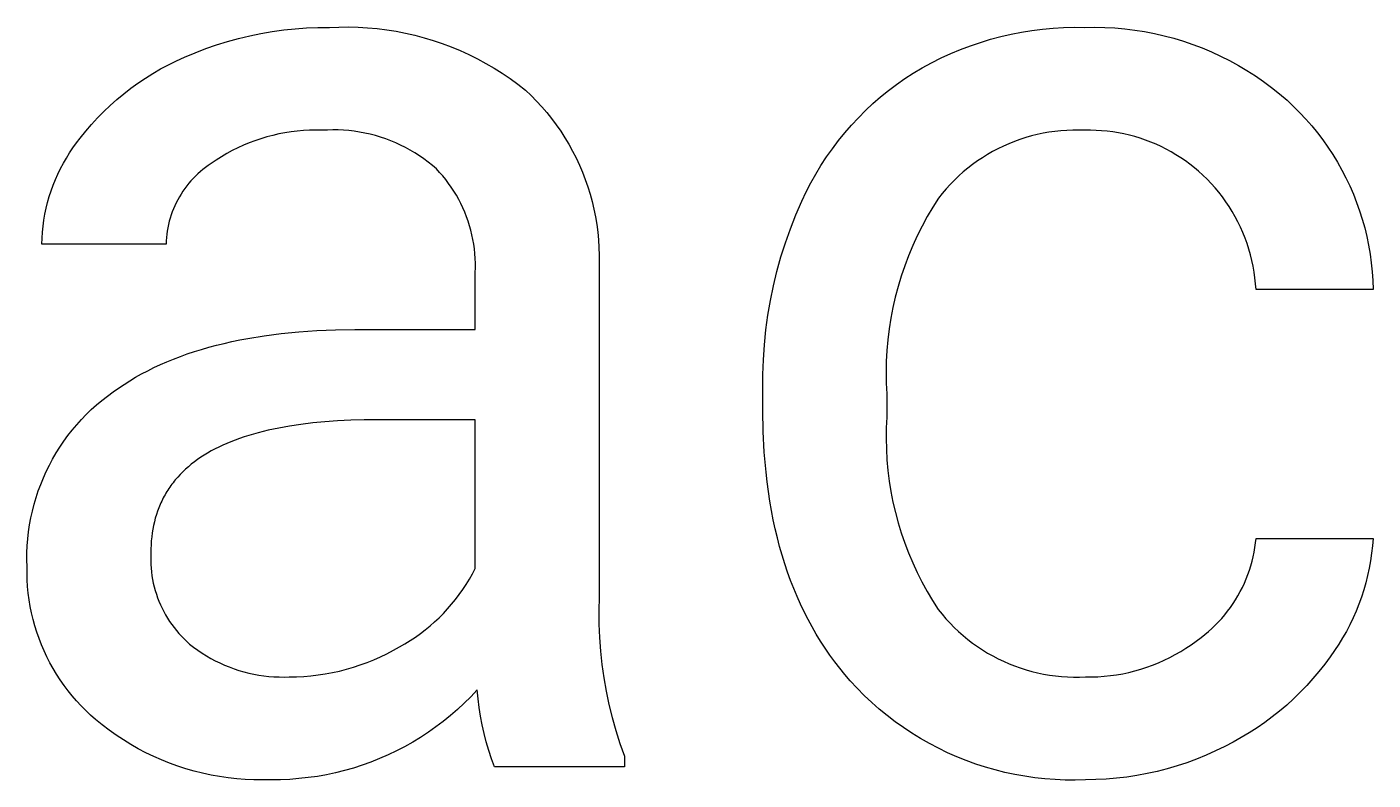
# Model space of a CAD drawing. Header units: millimetres. Extents: x 578 to 4608, y -138 to 2677.
# Drawn here: x 4482.51 to 4522.29, y 218.1 to 240.36 of the extents above; entities that cross this region are included whole.
import ezdxf

# ---------------------------------------------------------------- set-up
doc = ezdxf.new("R2010")
doc.units = ezdxf.units.MM
doc.header["$MEASUREMENT"] = 0
doc.layers.add('Domyślny', color=7, linetype='Continuous', true_color=0x000000)

msp = doc.modelspace()

# ---------------------------------------------------------------- linework, layer by layer
at = {"layer": 'Domyślny'}
for p, q in [((4489.759, 240.229), (4490.095, 240.276)), ((4490.095, 240.276), (4490.431, 240.311)), ((4490.431, 240.311), (4490.769, 240.335)), ((4490.769, 240.335), (4491.108, 240.348)), ((4491.108, 240.348), (4491.446, 240.349)), ((4491.446, 240.349), (4491.729, 240.361)), ((4491.729, 240.361), (4492.012, 240.364)), ((4492.012, 240.364), (4492.294, 240.357)), ((4492.294, 240.357), (4492.577, 240.34)), ((4492.577, 240.34), (4492.858, 240.314)), ((4492.858, 240.314), (4493.139, 240.279)), ((4493.139, 240.279), (4493.418, 240.234)), ((4512.207, 240.258), (4512.517, 240.297)), ((4512.517, 240.297), (4512.829, 240.326)), ((4512.829, 240.326), (4513.141, 240.344)), ((4513.141, 240.344), (4513.453, 240.352)), ((4513.453, 240.352), (4513.766, 240.349)), ((4513.766, 240.349), (4514.062, 240.354)), ((4514.062, 240.354), (4514.358, 240.349)), ((4514.358, 240.349), (4514.654, 240.333)), ((4514.654, 240.333), (4514.948, 240.307)), ((4514.948, 240.307), (4515.242, 240.271)), ((4515.242, 240.271), (4515.534, 240.225)), ((4488.115, 239.834), (4488.438, 239.935)), ((4488.438, 239.935), (4488.764, 240.025)), ((4488.764, 240.025), (4489.094, 240.104)), ((4489.094, 240.104), (4489.425, 240.172)), ((4489.425, 240.172), (4489.759, 240.229)), ((4493.418, 240.234), (4493.696, 240.18)), ((4493.696, 240.18), (4493.971, 240.116)), ((4493.971, 240.116), (4494.245, 240.044)), ((4494.245, 240.044), (4494.515, 239.962)), ((4494.515, 239.962), (4494.783, 239.871)), ((4494.783, 239.871), (4495.048, 239.772)), ((4510.388, 239.807), (4510.685, 239.907)), ((4510.685, 239.907), (4510.984, 239.998)), ((4510.984, 239.998), (4511.286, 240.078)), ((4511.286, 240.078), (4511.591, 240.148)), ((4511.591, 240.148), (4511.898, 240.208)), ((4511.898, 240.208), (4512.207, 240.258)), ((4515.534, 240.225), (4515.825, 240.169)), ((4515.825, 240.169), (4516.113, 240.103)), ((4516.113, 240.103), (4516.399, 240.027)), ((4516.399, 240.027), (4516.683, 239.942)), ((4516.683, 239.942), (4516.963, 239.846)), ((4486.927, 239.361), (4487.167, 239.469)), ((4487.167, 239.469), (4487.479, 239.601)), ((4487.479, 239.601), (4487.795, 239.723)), ((4487.795, 239.723), (4488.115, 239.834)), ((4495.048, 239.772), (4495.309, 239.663)), ((4495.309, 239.663), (4495.566, 239.546)), ((4495.566, 239.546), (4495.82, 239.42)), ((4509.522, 239.446), (4509.807, 239.576)), ((4509.807, 239.576), (4510.096, 239.696)), ((4510.096, 239.696), (4510.388, 239.807)), ((4516.963, 239.846), (4517.239, 239.741)), ((4517.239, 239.741), (4517.512, 239.626)), ((4517.512, 239.626), (4517.781, 239.502)), ((4517.781, 239.502), (4518.045, 239.369)), ((4486.231, 238.989), (4486.459, 239.121)), ((4486.459, 239.121), (4486.691, 239.245)), ((4486.691, 239.245), (4486.927, 239.361)), ((4495.82, 239.42), (4496.069, 239.286)), ((4496.069, 239.286), (4496.313, 239.144)), ((4496.313, 239.144), (4496.552, 238.993)), ((4508.697, 239.001), (4508.967, 239.159)), ((4508.967, 239.159), (4509.242, 239.307)), ((4509.242, 239.307), (4509.522, 239.446)), ((4518.045, 239.369), (4518.305, 239.227)), ((4518.305, 239.227), (4518.559, 239.076)), ((4518.559, 239.076), (4518.808, 238.917)), ((4485.577, 238.549), (4485.79, 238.703)), ((4485.79, 238.703), (4486.008, 238.85)), ((4486.008, 238.85), (4486.231, 238.989)), ((4496.552, 238.993), (4496.787, 238.835)), ((4496.787, 238.835), (4497.016, 238.669)), ((4497.016, 238.669), (4497.239, 238.495)), ((4508.203, 238.664), (4508.447, 238.837)), ((4508.447, 238.837), (4508.697, 239.001)), ((4518.808, 238.917), (4519.052, 238.748)), ((4519.052, 238.748), (4519.289, 238.572)), ((4485.166, 238.219), (4485.369, 238.388)), ((4485.369, 238.388), (4485.577, 238.549)), ((4497.239, 238.495), (4497.405, 238.337)), ((4497.405, 238.337), (4497.565, 238.174)), ((4507.507, 238.097), (4507.733, 238.294)), ((4507.733, 238.294), (4507.965, 238.483)), ((4507.965, 238.483), (4508.203, 238.664)), ((4519.289, 238.572), (4519.521, 238.387)), ((4519.521, 238.387), (4519.746, 238.195)), ((4484.78, 237.863), (4484.97, 238.044)), ((4484.97, 238.044), (4485.166, 238.219)), ((4497.565, 238.174), (4497.721, 238.006)), ((4497.721, 238.006), (4497.87, 237.832)), ((4507.078, 237.68), (4507.289, 237.892)), ((4507.289, 237.892), (4507.507, 238.097)), ((4519.746, 238.195), (4519.938, 238.015)), ((4519.938, 238.015), (4520.124, 237.829)), ((4484.247, 237.281), (4484.418, 237.481)), ((4484.418, 237.481), (4484.596, 237.675)), ((4484.596, 237.675), (4484.78, 237.863)), ((4497.87, 237.832), (4498.013, 237.654)), ((4498.013, 237.654), (4498.15, 237.47)), ((4506.874, 237.461), (4507.078, 237.68)), ((4520.124, 237.829), (4520.304, 237.637)), ((4520.304, 237.637), (4520.477, 237.438)), ((4484.083, 237.075), (4484.247, 237.281)), ((4489.596, 237.112), (4489.42, 237.059)), ((4489.773, 237.158), (4489.596, 237.112)), ((4489.952, 237.199), (4489.773, 237.158)), ((4490.133, 237.233), (4489.952, 237.199)), ((4490.314, 237.261), (4490.133, 237.233)), ((4490.496, 237.283), (4490.314, 237.261)), ((4490.679, 237.299), (4490.496, 237.283)), ((4490.862, 237.308), (4490.679, 237.299)), ((4491.046, 237.312), (4490.862, 237.308)), ((4491.23, 237.308), (4491.046, 237.312)), ((4491.389, 237.317), (4491.23, 237.308)), ((4491.548, 237.321), (4491.389, 237.317)), ((4491.707, 237.318), (4491.548, 237.321)), ((4491.866, 237.311), (4491.707, 237.318)), ((4492.025, 237.298), (4491.866, 237.311)), ((4492.183, 237.279), (4492.025, 237.298)), ((4492.34, 237.255), (4492.183, 237.279)), ((4492.497, 237.225), (4492.34, 237.255)), ((4492.652, 237.19), (4492.497, 237.225)), ((4492.806, 237.15), (4492.652, 237.19)), ((4492.959, 237.104), (4492.806, 237.15)), ((4493.11, 237.053), (4492.959, 237.104)), ((4498.15, 237.47), (4498.281, 237.283)), ((4498.281, 237.283), (4498.405, 237.09)), ((4498.405, 237.09), (4498.522, 236.894)), ((4506.489, 237.003), (4506.677, 237.236)), ((4506.677, 237.236), (4506.874, 237.461)), ((4512.021, 237.092), (4511.853, 237.037)), ((4512.191, 237.14), (4512.021, 237.092)), ((4512.362, 237.183), (4512.191, 237.14)), ((4512.535, 237.22), (4512.362, 237.183)), ((4512.709, 237.251), (4512.535, 237.22)), ((4512.884, 237.276), (4512.709, 237.251)), ((4513.06, 237.294), (4512.884, 237.276)), ((4513.236, 237.307), (4513.06, 237.294)), ((4513.413, 237.314), (4513.236, 237.307)), ((4513.59, 237.314), (4513.413, 237.314)), ((4513.766, 237.308), (4513.59, 237.314)), ((4513.933, 237.31), (4513.766, 237.308)), ((4514.099, 237.306), (4513.933, 237.31)), ((4514.265, 237.297), (4514.099, 237.306)), ((4514.431, 237.281), (4514.265, 237.297)), ((4514.596, 237.26), (4514.431, 237.281)), ((4514.76, 237.234), (4514.596, 237.26)), ((4514.924, 237.202), (4514.76, 237.234)), ((4515.086, 237.165), (4514.924, 237.202)), ((4515.247, 237.122), (4515.086, 237.165)), ((4515.406, 237.073), (4515.247, 237.122)), ((4520.477, 237.438), (4520.643, 237.234)), ((4520.643, 237.234), (4520.802, 237.024)), ((4483.77, 236.641), (4483.869, 236.789)), ((4483.869, 236.789), (4483.974, 236.934)), ((4483.974, 236.934), (4484.083, 237.075)), ((4488.574, 236.707), (4488.413, 236.619)), ((4488.738, 236.789), (4488.574, 236.707)), ((4488.905, 236.865), (4488.738, 236.789)), ((4489.074, 236.936), (4488.905, 236.865)), ((4489.246, 237), (4489.074, 236.936)), ((4489.42, 237.059), (4489.246, 237)), ((4493.259, 236.997), (4493.11, 237.053)), ((4493.406, 236.936), (4493.259, 236.997)), ((4493.55, 236.87), (4493.406, 236.936)), ((4493.693, 236.798), (4493.55, 236.87)), ((4493.833, 236.722), (4493.693, 236.798)), ((4493.97, 236.641), (4493.833, 236.722)), ((4498.522, 236.894), (4498.633, 236.694)), ((4498.633, 236.694), (4498.737, 236.49)), ((4506.136, 236.52), (4506.308, 236.765)), ((4506.308, 236.765), (4506.489, 237.003)), ((4511.045, 236.68), (4510.892, 236.592)), ((4511.202, 236.762), (4511.045, 236.68)), ((4511.361, 236.84), (4511.202, 236.762)), ((4511.522, 236.911), (4511.361, 236.84)), ((4511.686, 236.977), (4511.522, 236.911)), ((4511.853, 237.037), (4511.686, 236.977)), ((4515.564, 237.019), (4515.406, 237.073)), ((4515.719, 236.96), (4515.564, 237.019)), ((4515.873, 236.896), (4515.719, 236.96)), ((4516.024, 236.827), (4515.873, 236.896)), ((4516.173, 236.752), (4516.024, 236.827)), ((4516.319, 236.673), (4516.173, 236.752)), ((4520.802, 237.024), (4520.954, 236.809)), ((4520.954, 236.809), (4521.099, 236.589)), ((4483.503, 236.176), (4483.587, 236.334)), ((4483.587, 236.334), (4483.675, 236.489)), ((4483.675, 236.489), (4483.77, 236.641)), ((4487.948, 236.324), (4487.867, 236.269)), ((4488.099, 236.428), (4487.948, 236.324)), ((4488.254, 236.526), (4488.099, 236.428)), ((4488.413, 236.619), (4488.254, 236.526)), ((4494.104, 236.556), (4493.97, 236.641)), ((4494.235, 236.465), (4494.104, 236.556)), ((4494.363, 236.371), (4494.235, 236.465)), ((4494.488, 236.271), (4494.363, 236.371)), ((4498.737, 236.49), (4498.834, 236.282)), ((4498.834, 236.282), (4498.924, 236.072)), ((4505.972, 236.269), (4506.136, 236.52)), ((4510.451, 236.297), (4510.312, 236.189)), ((4510.595, 236.401), (4510.451, 236.297)), ((4510.742, 236.499), (4510.595, 236.401)), ((4510.892, 236.592), (4510.742, 236.499)), ((4516.462, 236.588), (4516.319, 236.673)), ((4516.603, 236.499), (4516.462, 236.588)), ((4516.74, 236.405), (4516.603, 236.499)), ((4516.874, 236.306), (4516.74, 236.405)), ((4517.005, 236.203), (4516.874, 236.306)), ((4521.099, 236.589), (4521.235, 236.364)), ((4521.235, 236.364), (4521.364, 236.134)), ((4483.353, 235.852), (4483.425, 236.015)), ((4483.425, 236.015), (4483.503, 236.176)), ((4487.422, 235.888), (4487.355, 235.816)), ((4487.49, 235.957), (4487.422, 235.888)), ((4487.561, 236.025), (4487.49, 235.957)), ((4487.635, 236.09), (4487.561, 236.025)), ((4487.71, 236.152), (4487.635, 236.09)), ((4487.787, 236.212), (4487.71, 236.152)), ((4487.867, 236.269), (4487.787, 236.212)), ((4494.609, 236.168), (4494.488, 236.271)), ((4494.704, 236.065), (4494.609, 236.168)), ((4494.796, 235.959), (4494.704, 236.065)), ((4494.884, 235.85), (4494.796, 235.959)), ((4498.924, 236.072), (4499.006, 235.858)), ((4505.671, 235.753), (4505.817, 236.014)), ((4505.817, 236.014), (4505.972, 236.269)), ((4510.043, 235.959), (4509.916, 235.837)), ((4510.176, 236.076), (4510.043, 235.959)), ((4510.312, 236.189), (4510.176, 236.076)), ((4517.132, 236.096), (4517.005, 236.203)), ((4517.256, 235.984), (4517.132, 236.096)), ((4517.38, 235.863), (4517.256, 235.984)), ((4521.364, 236.134), (4521.485, 235.9)), ((4521.485, 235.9), (4521.598, 235.663)), ((4483.17, 235.348), (4483.225, 235.518)), ((4483.225, 235.518), (4483.286, 235.686)), ((4483.286, 235.686), (4483.353, 235.852)), ((4487.116, 235.506), (4487.063, 235.424)), ((4487.172, 235.587), (4487.116, 235.506)), ((4487.23, 235.665), (4487.172, 235.587)), ((4487.292, 235.741), (4487.23, 235.665)), ((4487.355, 235.816), (4487.292, 235.741)), ((4494.969, 235.739), (4494.884, 235.85)), ((4495.049, 235.624), (4494.969, 235.739)), ((4495.126, 235.506), (4495.049, 235.624)), ((4495.199, 235.387), (4495.126, 235.506)), ((4499.006, 235.858), (4499.081, 235.642)), ((4499.081, 235.642), (4499.149, 235.423)), ((4505.405, 235.216), (4505.533, 235.487)), ((4505.533, 235.487), (4505.671, 235.753)), ((4509.673, 235.58), (4509.558, 235.445)), ((4509.792, 235.71), (4509.673, 235.58)), ((4509.916, 235.837), (4509.792, 235.71)), ((4517.501, 235.738), (4517.38, 235.863)), ((4517.617, 235.608), (4517.501, 235.738)), ((4517.728, 235.475), (4517.617, 235.608)), ((4521.598, 235.663), (4521.703, 235.421)), ((4483.078, 235.003), (4483.121, 235.176)), ((4483.121, 235.176), (4483.17, 235.348)), ((4486.92, 235.168), (4486.878, 235.079)), ((4486.965, 235.255), (4486.92, 235.168)), ((4487.012, 235.34), (4486.965, 235.255)), ((4487.063, 235.424), (4487.012, 235.34)), ((4495.267, 235.264), (4495.199, 235.387)), ((4495.332, 235.14), (4495.267, 235.264)), ((4495.392, 235.013), (4495.332, 235.14)), ((4499.149, 235.423), (4499.209, 235.202)), ((4499.209, 235.202), (4499.262, 234.98)), ((4505.23, 234.811), (4505.405, 235.216)), ((4509.448, 235.307), (4509.276, 235.036)), ((4509.558, 235.445), (4509.448, 235.307)), ((4517.835, 235.338), (4517.728, 235.475)), ((4517.937, 235.197), (4517.835, 235.338)), ((4518.034, 235.053), (4517.937, 235.197)), ((4521.703, 235.421), (4521.8, 235.176)), ((4521.8, 235.176), (4521.888, 234.928)), ((4483.01, 234.652), (4483.041, 234.828)), ((4483.041, 234.828), (4483.078, 235.003)), ((4486.742, 234.712), (4486.716, 234.618)), ((4486.772, 234.806), (4486.742, 234.712)), ((4486.804, 234.898), (4486.772, 234.806)), ((4486.84, 234.989), (4486.804, 234.898)), ((4486.878, 235.079), (4486.84, 234.989)), ((4495.447, 234.884), (4495.392, 235.013)), ((4495.499, 234.754), (4495.447, 234.884)), ((4495.545, 234.622), (4495.499, 234.754)), ((4499.262, 234.98), (4499.307, 234.755)), ((4499.307, 234.755), (4499.344, 234.529)), ((4505.069, 234.401), (4505.23, 234.811)), ((4509.113, 234.76), (4508.96, 234.478)), ((4509.276, 235.036), (4509.113, 234.76)), ((4518.126, 234.906), (4518.034, 235.053)), ((4518.212, 234.755), (4518.126, 234.906)), ((4518.294, 234.602), (4518.212, 234.755)), ((4521.888, 234.928), (4521.967, 234.677)), ((4482.954, 234.119), (4482.966, 234.298)), ((4482.966, 234.298), (4482.985, 234.475)), ((4482.985, 234.475), (4483.01, 234.652)), ((4486.657, 234.331), (4486.644, 234.234)), ((4486.673, 234.427), (4486.657, 234.331)), ((4486.693, 234.523), (4486.673, 234.427)), ((4486.716, 234.618), (4486.693, 234.523)), ((4495.588, 234.488), (4495.545, 234.622)), ((4495.626, 234.353), (4495.588, 234.488)), ((4495.659, 234.217), (4495.626, 234.353)), ((4499.344, 234.529), (4499.374, 234.302)), ((4499.374, 234.302), (4499.395, 234.075)), ((4504.922, 233.985), (4505.069, 234.401)), ((4508.96, 234.478), (4508.817, 234.191)), ((4518.37, 234.445), (4518.294, 234.602)), ((4518.44, 234.286), (4518.37, 234.445)), ((4521.967, 234.677), (4522.038, 234.423)), ((4522.038, 234.423), (4522.1, 234.167)), ((4482.947, 233.941), (4482.954, 234.119)), ((4486.624, 233.941), (4482.947, 233.941)), ((4486.627, 234.039), (4486.624, 233.941)), ((4486.634, 234.136), (4486.627, 234.039)), ((4486.644, 234.234), (4486.634, 234.136)), ((4495.687, 234.08), (4495.659, 234.217)), ((4495.711, 233.942), (4495.687, 234.08)), ((4495.73, 233.803), (4495.711, 233.942)), ((4499.395, 234.075), (4499.409, 233.846)), ((4504.789, 233.564), (4504.922, 233.985)), ((4508.683, 233.899), (4508.559, 233.603)), ((4508.817, 234.191), (4508.683, 233.899)), ((4518.505, 234.125), (4518.44, 234.286)), ((4518.564, 233.962), (4518.505, 234.125)), ((4518.617, 233.797), (4518.564, 233.962)), ((4522.1, 234.167), (4522.153, 233.91)), ((4522.153, 233.91), (4522.198, 233.65)), ((4495.745, 233.664), (4495.73, 233.803)), ((4495.755, 233.524), (4495.745, 233.664)), ((4495.76, 233.384), (4495.755, 233.524)), ((4499.409, 233.846), (4499.415, 233.617)), ((4499.415, 233.617), (4499.414, 233.388)), ((4504.671, 233.14), (4504.789, 233.564)), ((4508.559, 233.603), (4508.446, 233.303)), ((4518.665, 233.629), (4518.617, 233.797)), ((4518.707, 233.461), (4518.665, 233.629)), ((4522.198, 233.65), (4522.233, 233.389)), ((4495.755, 233.103), (4495.76, 233.243)), ((4495.755, 231.417), (4495.755, 233.103)), ((4495.76, 233.243), (4495.76, 233.384)), ((4499.414, 233.388), (4499.414, 223.511)), ((4504.567, 232.711), (4504.671, 233.14)), ((4508.446, 233.303), (4508.343, 232.999)), ((4518.743, 233.291), (4518.707, 233.461)), ((4518.773, 233.12), (4518.743, 233.291)), ((4518.797, 232.948), (4518.773, 233.12)), ((4522.233, 233.389), (4522.26, 233.127)), ((4522.26, 233.127), (4522.278, 232.865)), ((4504.478, 232.279), (4504.567, 232.711)), ((4508.343, 232.999), (4508.25, 232.692)), ((4518.815, 232.775), (4518.797, 232.948)), ((4518.827, 232.601), (4518.815, 232.775)), ((4522.278, 232.865), (4522.286, 232.601)), ((4508.168, 232.381), (4508.097, 232.069)), ((4508.25, 232.692), (4508.168, 232.381)), ((4522.286, 232.601), (4518.827, 232.601)), ((4504.404, 231.844), (4504.478, 232.279)), ((4508.097, 232.069), (4508.036, 231.754)), ((4504.345, 231.407), (4504.404, 231.844)), ((4508.036, 231.754), (4507.986, 231.437)), ((4488.563, 231.064), (4488.796, 231.113)), ((4488.796, 231.113), (4489.034, 231.158)), ((4489.034, 231.158), (4489.521, 231.237)), ((4489.521, 231.237), (4490.024, 231.302)), ((4490.024, 231.302), (4490.543, 231.352)), ((4490.543, 231.352), (4491.078, 231.388)), ((4491.078, 231.388), (4491.63, 231.409)), ((4491.63, 231.409), (4492.198, 231.417)), ((4492.198, 231.417), (4495.755, 231.417)), ((4504.3, 230.969), (4504.345, 231.407)), ((4507.947, 231.118), (4507.919, 230.799)), ((4507.986, 231.437), (4507.947, 231.118)), ((4487.248, 230.698), (4487.457, 230.768)), ((4487.457, 230.768), (4487.67, 230.834)), ((4487.67, 230.834), (4487.887, 230.897)), ((4487.887, 230.897), (4488.108, 230.957)), ((4488.108, 230.957), (4488.334, 231.012)), ((4488.334, 231.012), (4488.563, 231.064)), ((4504.271, 230.528), (4504.3, 230.969)), ((4507.919, 230.799), (4507.902, 230.478)), ((4486.262, 230.294), (4486.451, 230.382)), ((4486.451, 230.382), (4486.644, 230.466)), ((4486.644, 230.466), (4486.841, 230.547)), ((4486.841, 230.547), (4487.042, 230.624)), ((4487.042, 230.624), (4487.248, 230.698)), ((4504.257, 230.088), (4504.271, 230.528)), ((4507.902, 230.478), (4507.896, 230.157)), ((4485.547, 229.906), (4485.72, 230.008)), ((4485.72, 230.008), (4485.897, 230.107)), ((4485.897, 230.107), (4486.077, 230.202)), ((4486.077, 230.202), (4486.262, 230.294)), ((4504.257, 229.647), (4504.257, 230.088)), ((4507.896, 230.157), (4507.9, 229.836)), ((4484.886, 229.455), (4485.053, 229.577)), ((4485.053, 229.577), (4485.213, 229.69)), ((4485.213, 229.69), (4485.378, 229.8)), ((4485.378, 229.8), (4485.547, 229.906)), ((4504.257, 229.032), (4504.257, 229.647)), ((4507.9, 229.836), (4507.916, 229.516)), ((4484.411, 229.054), (4484.565, 229.193)), ((4484.565, 229.193), (4484.723, 229.327)), ((4484.723, 229.327), (4484.886, 229.455)), ((4507.916, 229.516), (4507.916, 228.827)), ((4483.981, 228.607), (4484.119, 228.761)), ((4484.119, 228.761), (4484.263, 228.91)), ((4484.263, 228.91), (4484.411, 229.054)), ((4492.076, 228.74), (4491.689, 228.721)), ((4492.476, 228.752), (4492.076, 228.74)), ((4492.89, 228.756), (4492.476, 228.752)), ((4495.755, 228.756), (4492.89, 228.756)), ((4495.755, 224.361), (4495.755, 228.756)), ((4504.267, 228.406), (4504.257, 229.032)), ((4507.916, 228.827), (4507.901, 228.512)), ((4483.72, 228.286), (4483.848, 228.449)), ((4483.848, 228.449), (4483.981, 228.607)), ((4489.203, 228.331), (4489.063, 228.29)), ((4489.346, 228.371), (4489.203, 228.331)), ((4489.492, 228.408), (4489.346, 228.371)), ((4489.641, 228.444), (4489.492, 228.408)), ((4489.949, 228.509), (4489.641, 228.444)), ((4490.271, 228.567), (4489.949, 228.509)), ((4490.606, 228.617), (4490.271, 228.567)), ((4490.954, 228.66), (4490.606, 228.617)), ((4491.314, 228.694), (4490.954, 228.66)), ((4491.689, 228.721), (4491.314, 228.694)), ((4504.298, 227.797), (4504.267, 228.406)), ((4507.901, 228.512), (4507.898, 228.197)), ((4483.372, 227.772), (4483.482, 227.947)), ((4483.482, 227.947), (4483.598, 228.118)), ((4483.598, 228.118), (4483.72, 228.286)), ((4488.179, 227.947), (4488.066, 227.89)), ((4488.296, 228.001), (4488.179, 227.947)), ((4488.415, 228.054), (4488.296, 228.001)), ((4488.538, 228.105), (4488.415, 228.054)), ((4488.665, 228.154), (4488.538, 228.105)), ((4488.794, 228.202), (4488.665, 228.154)), ((4488.927, 228.247), (4488.794, 228.202)), ((4489.063, 228.29), (4488.927, 228.247)), ((4507.898, 228.197), (4507.905, 227.882)), ((4483.171, 227.41), (4483.269, 227.593)), ((4483.269, 227.593), (4483.372, 227.772)), ((4487.549, 227.577), (4487.456, 227.509)), ((4487.646, 227.644), (4487.549, 227.577)), ((4487.746, 227.708), (4487.646, 227.644)), ((4487.849, 227.771), (4487.746, 227.708)), ((4487.956, 227.831), (4487.849, 227.771)), ((4488.066, 227.89), (4487.956, 227.831)), ((4504.32, 227.499), (4504.298, 227.797)), ((4507.905, 227.882), (4507.922, 227.568)), ((4507.922, 227.568), (4507.951, 227.254)), ((4482.995, 227.036), (4483.08, 227.224)), ((4483.08, 227.224), (4483.171, 227.41)), ((4487.037, 227.138), (4486.963, 227.059)), ((4487.114, 227.216), (4487.037, 227.138)), ((4487.195, 227.292), (4487.114, 227.216)), ((4487.278, 227.366), (4487.195, 227.292)), ((4487.365, 227.439), (4487.278, 227.366)), ((4487.456, 227.509), (4487.365, 227.439)), ((4504.348, 227.205), (4504.32, 227.499)), ((4504.381, 226.916), (4504.348, 227.205)), ((4507.951, 227.254), (4507.99, 226.941)), ((4482.845, 226.65), (4482.917, 226.844)), ((4482.917, 226.844), (4482.995, 227.036)), ((4486.731, 226.764), (4486.701, 226.72)), ((4486.762, 226.808), (4486.731, 226.764)), ((4486.793, 226.851), (4486.762, 226.808)), ((4486.825, 226.893), (4486.793, 226.851)), ((4486.859, 226.935), (4486.825, 226.893)), ((4486.893, 226.977), (4486.859, 226.935)), ((4486.963, 227.059), (4486.893, 226.977)), ((4504.419, 226.63), (4504.381, 226.916)), ((4507.99, 226.941), (4508.04, 226.63)), ((4482.722, 226.255), (4482.78, 226.453)), ((4482.78, 226.453), (4482.845, 226.65)), ((4486.491, 226.351), (4486.468, 226.302)), ((4486.514, 226.398), (4486.491, 226.351)), ((4486.538, 226.446), (4486.514, 226.398)), ((4486.563, 226.493), (4486.538, 226.446)), ((4486.589, 226.539), (4486.563, 226.493)), ((4486.616, 226.585), (4486.589, 226.539)), ((4486.643, 226.63), (4486.616, 226.585)), ((4486.672, 226.675), (4486.643, 226.63)), ((4486.701, 226.72), (4486.672, 226.675)), ((4504.462, 226.349), (4504.419, 226.63)), ((4504.509, 226.072), (4504.462, 226.349)), ((4508.04, 226.63), (4508.1, 226.321)), ((4482.626, 225.852), (4482.671, 226.054)), ((4482.671, 226.054), (4482.722, 226.255)), ((4486.333, 225.95), (4486.302, 225.845)), ((4486.368, 226.053), (4486.333, 225.95)), ((4486.405, 226.154), (4486.368, 226.053)), ((4486.426, 226.204), (4486.405, 226.154)), ((4486.446, 226.253), (4486.426, 226.204)), ((4486.468, 226.302), (4486.446, 226.253)), ((4504.562, 225.799), (4504.509, 226.072)), ((4508.1, 226.321), (4508.171, 226.014)), ((4508.171, 226.014), (4508.253, 225.71)), ((4482.559, 225.444), (4482.589, 225.649)), ((4482.589, 225.649), (4482.626, 225.852)), ((4486.25, 225.63), (4486.228, 225.519)), ((4486.274, 225.739), (4486.25, 225.63)), ((4486.302, 225.845), (4486.274, 225.739)), ((4504.62, 225.53), (4504.562, 225.799)), ((4508.253, 225.71), (4508.345, 225.409)), ((4482.519, 225.032), (4482.535, 225.238)), ((4482.535, 225.238), (4482.559, 225.444)), ((4486.184, 225.176), (4486.176, 225.057)), ((4486.195, 225.292), (4486.184, 225.176)), ((4486.21, 225.407), (4486.195, 225.292)), ((4486.228, 225.519), (4486.21, 225.407)), ((4504.683, 225.265), (4504.62, 225.53)), ((4504.751, 225.005), (4504.683, 225.265)), ((4508.345, 225.409), (4508.447, 225.111)), ((4518.812, 225.112), (4518.827, 225.249)), ((4518.827, 225.249), (4522.286, 225.249)), ((4522.286, 225.249), (4522.269, 225.027)), ((4482.508, 224.618), (4482.51, 224.825)), ((4482.51, 224.825), (4482.519, 225.032)), ((4486.169, 224.815), (4486.165, 224.703)), ((4486.171, 224.937), (4486.169, 224.815)), ((4486.176, 225.057), (4486.171, 224.937)), ((4504.824, 224.749), (4504.751, 225.005)), ((4504.903, 224.497), (4504.824, 224.749)), ((4508.447, 225.111), (4508.559, 224.816)), ((4508.559, 224.816), (4508.682, 224.526)), ((4518.743, 224.704), (4518.77, 224.839)), ((4518.77, 224.839), (4518.794, 224.975)), ((4518.794, 224.975), (4518.812, 225.112)), ((4522.244, 224.807), (4522.212, 224.588)), ((4522.269, 225.027), (4522.244, 224.807)), ((4482.514, 224.411), (4482.508, 224.618)), ((4482.512, 224.214), (4482.514, 224.411)), ((4486.165, 224.703), (4486.165, 224.591)), ((4486.165, 224.591), (4486.169, 224.479)), ((4486.169, 224.479), (4486.176, 224.367)), ((4486.176, 224.367), (4486.187, 224.255)), ((4495.671, 224.2), (4495.755, 224.361)), ((4504.986, 224.249), (4504.903, 224.497)), ((4508.682, 224.526), (4508.814, 224.24)), ((4518.632, 224.306), (4518.674, 224.438)), ((4518.674, 224.438), (4518.71, 224.57)), ((4518.71, 224.57), (4518.743, 224.704)), ((4522.172, 224.369), (4522.125, 224.153)), ((4522.212, 224.588), (4522.172, 224.369)), ((4482.518, 224.018), (4482.512, 224.214)), ((4482.53, 223.821), (4482.518, 224.018)), ((4486.187, 224.255), (4486.202, 224.144)), ((4486.202, 224.144), (4486.221, 224.033)), ((4486.221, 224.033), (4486.243, 223.923)), ((4495.487, 223.887), (4495.582, 224.042)), ((4495.582, 224.042), (4495.671, 224.2)), ((4505.074, 224.006), (4504.986, 224.249)), ((4505.167, 223.766), (4505.074, 224.006)), ((4508.814, 224.24), (4508.956, 223.959)), ((4508.956, 223.959), (4509.107, 223.682)), ((4518.482, 223.921), (4518.537, 224.048)), ((4518.537, 224.048), (4518.587, 224.176)), ((4518.587, 224.176), (4518.632, 224.306)), ((4522.125, 224.153), (4522.071, 223.938)), ((4482.549, 223.625), (4482.53, 223.821)), ((4482.575, 223.43), (4482.549, 223.625)), ((4486.243, 223.923), (4486.269, 223.814)), ((4486.269, 223.814), (4486.299, 223.706)), ((4486.299, 223.706), (4486.333, 223.599)), ((4486.333, 223.599), (4486.369, 223.493)), ((4495.173, 223.442), (4495.283, 223.587)), ((4495.283, 223.587), (4495.388, 223.735)), ((4495.388, 223.735), (4495.487, 223.887)), ((4505.265, 223.531), (4505.167, 223.766)), ((4509.107, 223.682), (4509.268, 223.411)), ((4518.224, 223.435), (4518.294, 223.553)), ((4518.294, 223.553), (4518.361, 223.674)), ((4518.361, 223.674), (4518.424, 223.797)), ((4518.424, 223.797), (4518.482, 223.921)), ((4522.01, 223.724), (4521.941, 223.513)), ((4522.071, 223.938), (4522.01, 223.724)), ((4482.607, 223.236), (4482.575, 223.43)), ((4482.646, 223.043), (4482.607, 223.236)), ((4486.369, 223.493), (4486.41, 223.388)), ((4486.41, 223.388), (4486.454, 223.285)), ((4486.454, 223.285), (4486.501, 223.184)), ((4486.501, 223.184), (4486.552, 223.084)), ((4494.816, 223.032), (4494.939, 223.165)), ((4494.939, 223.165), (4495.059, 223.302)), ((4495.059, 223.302), (4495.173, 223.442)), ((4499.414, 223.511), (4499.405, 223.112)), ((4505.369, 223.3), (4505.265, 223.531)), ((4505.477, 223.073), (4505.369, 223.3)), ((4509.268, 223.411), (4509.438, 223.146)), ((4517.988, 223.096), (4518.07, 223.206)), ((4518.07, 223.206), (4518.149, 223.319)), ((4518.149, 223.319), (4518.224, 223.435)), ((4521.866, 223.305), (4521.783, 223.099)), ((4521.941, 223.513), (4521.866, 223.305)), ((4482.692, 222.852), (4482.646, 223.043)), ((4482.744, 222.662), (4482.692, 222.852)), ((4486.552, 223.084), (4486.606, 222.985)), ((4486.606, 222.985), (4486.664, 222.889)), ((4486.664, 222.889), (4486.724, 222.794)), ((4486.724, 222.794), (4486.788, 222.702)), ((4494.419, 222.66), (4494.555, 222.779)), ((4494.555, 222.779), (4494.687, 222.903)), ((4494.687, 222.903), (4494.816, 223.032)), ((4499.405, 223.112), (4499.409, 222.713)), ((4505.591, 222.851), (4505.477, 223.073)), ((4505.709, 222.632), (4505.591, 222.851)), ((4509.438, 223.146), (4509.549, 223.007)), ((4509.549, 223.007), (4509.665, 222.873)), ((4509.665, 222.873), (4509.785, 222.742)), ((4517.623, 222.683), (4517.72, 222.782)), ((4517.72, 222.782), (4517.813, 222.883)), ((4517.813, 222.883), (4517.902, 222.988)), ((4517.902, 222.988), (4517.988, 223.096)), ((4521.694, 222.896), (4521.598, 222.696)), ((4521.783, 223.099), (4521.694, 222.896)), ((4482.802, 222.474), (4482.744, 222.662)), ((4482.867, 222.288), (4482.802, 222.474)), ((4486.788, 222.702), (4486.855, 222.612)), ((4486.855, 222.612), (4486.924, 222.524)), ((4486.924, 222.524), (4486.997, 222.439)), ((4486.997, 222.439), (4487.073, 222.356)), ((4493.986, 222.329), (4494.134, 222.435)), ((4494.134, 222.435), (4494.278, 222.545)), ((4494.278, 222.545), (4494.419, 222.66)), ((4499.409, 222.713), (4499.426, 222.314)), ((4505.832, 222.418), (4505.709, 222.632)), ((4505.961, 222.208), (4505.832, 222.418)), ((4509.785, 222.742), (4509.91, 222.615)), ((4509.91, 222.615), (4510.039, 222.493)), ((4510.039, 222.493), (4510.172, 222.376)), ((4510.172, 222.376), (4510.309, 222.263)), ((4517.207, 222.323), (4517.315, 222.408)), ((4517.315, 222.408), (4517.421, 222.496)), ((4517.421, 222.496), (4517.524, 222.588)), ((4517.524, 222.588), (4517.623, 222.683)), ((4521.496, 222.499), (4521.386, 222.306)), ((4521.598, 222.696), (4521.496, 222.499)), ((4482.938, 222.105), (4482.867, 222.288)), ((4483.016, 221.924), (4482.938, 222.105)), ((4487.073, 222.356), (4487.151, 222.276)), ((4487.151, 222.276), (4487.232, 222.198)), ((4487.232, 222.198), (4487.316, 222.123)), ((4487.316, 222.123), (4487.435, 222.03)), ((4487.435, 222.03), (4487.557, 221.942)), ((4493.336, 221.939), (4493.522, 222.044)), ((4493.522, 222.044), (4493.68, 222.134)), ((4493.68, 222.134), (4493.835, 222.229)), ((4493.835, 222.229), (4493.986, 222.329)), ((4499.426, 222.314), (4499.456, 221.916)), ((4506.095, 222.002), (4505.961, 222.208)), ((4506.233, 221.801), (4506.095, 222.002)), ((4510.309, 222.263), (4510.45, 222.155)), ((4510.45, 222.155), (4510.595, 222.052)), ((4510.595, 222.052), (4510.743, 221.953)), ((4516.601, 221.903), (4516.758, 222)), ((4516.758, 222), (4516.911, 222.103)), ((4516.911, 222.103), (4517.061, 222.211)), ((4517.061, 222.211), (4517.207, 222.323)), ((4521.271, 222.117), (4521.149, 221.932)), ((4521.386, 222.306), (4521.271, 222.117)), ((4483.099, 221.746), (4483.016, 221.924)), ((4483.189, 221.57), (4483.099, 221.746)), ((4483.284, 221.398), (4483.189, 221.57)), ((4487.557, 221.942), (4487.682, 221.858)), ((4487.682, 221.858), (4487.81, 221.778)), ((4487.81, 221.778), (4487.941, 221.702)), ((4487.941, 221.702), (4488.074, 221.631)), ((4488.074, 221.631), (4488.21, 221.565)), ((4488.21, 221.565), (4488.347, 221.504)), ((4492.36, 221.507), (4492.561, 221.58)), ((4492.561, 221.58), (4492.759, 221.66)), ((4492.759, 221.66), (4492.954, 221.746)), ((4492.954, 221.746), (4493.147, 221.839)), ((4493.147, 221.839), (4493.336, 221.939)), ((4499.456, 221.916), (4499.5, 221.519)), ((4506.377, 221.603), (4506.233, 221.801)), ((4506.526, 221.41), (4506.377, 221.603)), ((4510.743, 221.953), (4510.895, 221.86)), ((4510.895, 221.86), (4511.049, 221.773)), ((4511.049, 221.773), (4511.207, 221.691)), ((4511.207, 221.691), (4511.367, 221.614)), ((4511.367, 221.614), (4511.53, 221.543)), ((4515.773, 221.501), (4515.944, 221.57)), ((4515.944, 221.57), (4516.112, 221.645)), ((4516.112, 221.645), (4516.278, 221.725)), ((4516.278, 221.725), (4516.441, 221.811)), ((4516.441, 221.811), (4516.601, 221.903)), ((4521.021, 221.75), (4520.858, 221.529)), ((4521.149, 221.932), (4521.021, 221.75)), ((4483.386, 221.23), (4483.284, 221.398)), ((4483.493, 221.065), (4483.386, 221.23)), ((4488.347, 221.504), (4488.487, 221.447)), ((4488.487, 221.447), (4488.629, 221.395)), ((4488.629, 221.395), (4488.772, 221.347)), ((4488.772, 221.347), (4488.917, 221.305)), ((4488.917, 221.305), (4489.063, 221.268)), ((4489.063, 221.268), (4489.211, 221.236)), ((4489.211, 221.236), (4489.359, 221.209)), ((4489.359, 221.209), (4489.508, 221.186)), ((4489.508, 221.186), (4489.658, 221.17)), ((4489.658, 221.17), (4489.809, 221.158)), ((4490.475, 221.157), (4490.689, 221.168)), ((4490.689, 221.168), (4490.902, 221.186)), ((4490.902, 221.186), (4491.114, 221.21)), ((4491.114, 221.21), (4491.325, 221.242)), ((4491.325, 221.242), (4491.536, 221.281)), ((4491.536, 221.281), (4491.744, 221.327)), ((4491.744, 221.327), (4491.951, 221.38)), ((4491.951, 221.38), (4492.157, 221.44)), ((4492.157, 221.44), (4492.36, 221.507)), ((4499.5, 221.519), (4499.556, 221.124)), ((4506.679, 221.221), (4506.526, 221.41)), ((4506.838, 221.036), (4506.679, 221.221)), ((4511.53, 221.543), (4511.695, 221.477)), ((4511.695, 221.477), (4511.862, 221.417)), ((4511.862, 221.417), (4512.031, 221.363)), ((4512.031, 221.363), (4512.202, 221.315)), ((4512.202, 221.315), (4512.375, 221.273)), ((4512.375, 221.273), (4512.549, 221.237)), ((4512.549, 221.237), (4512.724, 221.206)), ((4512.724, 221.206), (4512.9, 221.182)), ((4512.9, 221.182), (4513.077, 221.164)), ((4514.156, 221.16), (4514.34, 221.173)), ((4514.34, 221.173), (4514.523, 221.192)), ((4514.523, 221.192), (4514.706, 221.217)), ((4514.706, 221.217), (4514.887, 221.249)), ((4514.887, 221.249), (4515.068, 221.287)), ((4515.068, 221.287), (4515.247, 221.332)), ((4515.247, 221.332), (4515.424, 221.382)), ((4515.424, 221.382), (4515.599, 221.439)), ((4515.599, 221.439), (4515.773, 221.501)), ((4520.687, 221.313), (4520.51, 221.102)), ((4520.858, 221.529), (4520.687, 221.313)), ((4483.606, 220.903), (4483.493, 221.065)), ((4483.724, 220.746), (4483.606, 220.903)), ((4489.809, 221.158), (4489.96, 221.151)), ((4489.96, 221.151), (4490.111, 221.15)), ((4490.111, 221.15), (4490.261, 221.153)), ((4490.261, 221.153), (4490.475, 221.157)), ((4495.815, 220.767), (4495.627, 220.568)), ((4495.838, 220.508), (4495.815, 220.767)), ((4499.556, 221.124), (4499.626, 220.73)), ((4507.042, 220.816), (4506.838, 221.036)), ((4507.253, 220.604), (4507.042, 220.816)), ((4513.077, 221.164), (4513.254, 221.152)), ((4513.254, 221.152), (4513.432, 221.147)), ((4513.432, 221.147), (4513.609, 221.147)), ((4513.609, 221.147), (4513.787, 221.153)), ((4513.787, 221.153), (4513.971, 221.153)), ((4513.971, 221.153), (4514.156, 221.16)), ((4520.325, 220.898), (4520.134, 220.699)), ((4520.51, 221.102), (4520.325, 220.898)), ((4483.847, 220.593), (4483.724, 220.746)), ((4483.976, 220.444), (4483.847, 220.593)), ((4484.109, 220.299), (4483.976, 220.444)), ((4495.432, 220.376), (4495.232, 220.19)), ((4495.627, 220.568), (4495.432, 220.376)), ((4495.87, 220.25), (4495.838, 220.508)), ((4499.626, 220.73), (4499.708, 220.34)), ((4507.471, 220.398), (4507.253, 220.604)), ((4507.696, 220.2), (4507.471, 220.398)), ((4519.937, 220.508), (4519.733, 220.322)), ((4520.134, 220.699), (4519.937, 220.508)), ((4484.248, 220.159), (4484.109, 220.299)), ((4484.391, 220.024), (4484.248, 220.159)), ((4484.539, 219.894), (4484.391, 220.024)), ((4495.025, 220.011), (4494.812, 219.839)), ((4495.232, 220.19), (4495.025, 220.011)), ((4495.91, 219.993), (4495.87, 220.25)), ((4495.959, 219.738), (4495.91, 219.993)), ((4499.708, 220.34), (4499.804, 219.952)), ((4507.927, 220.01), (4507.696, 220.2)), ((4508.165, 219.828), (4507.927, 220.01)), ((4519.308, 219.973), (4519.087, 219.808)), ((4519.523, 220.144), (4519.308, 219.973)), ((4519.733, 220.322), (4519.523, 220.144)), ((4484.736, 219.733), (4484.539, 219.894)), ((4484.939, 219.578), (4484.736, 219.733)), ((4485.147, 219.431), (4484.939, 219.578)), ((4494.594, 219.674), (4494.37, 219.517)), ((4494.812, 219.839), (4494.594, 219.674)), ((4496.017, 219.484), (4495.959, 219.738)), ((4499.804, 219.952), (4499.912, 219.568)), ((4508.409, 219.654), (4508.165, 219.828)), ((4508.659, 219.488), (4508.409, 219.654)), ((4518.861, 219.652), (4518.629, 219.502)), ((4519.087, 219.808), (4518.861, 219.652)), ((4485.36, 219.29), (4485.147, 219.431)), ((4485.578, 219.157), (4485.36, 219.29)), ((4493.907, 219.225), (4493.668, 219.091)), ((4494.141, 219.367), (4493.907, 219.225)), ((4494.37, 219.517), (4494.141, 219.367)), ((4496.082, 219.233), (4496.017, 219.484)), ((4496.156, 218.983), (4496.082, 219.233)), ((4499.912, 219.568), (4500.032, 219.187)), ((4500.032, 219.187), (4500.165, 218.81)), ((4508.914, 219.331), (4508.659, 219.488)), ((4509.174, 219.183), (4508.914, 219.331)), ((4509.44, 219.044), (4509.174, 219.183)), ((4518.152, 219.227), (4517.907, 219.101)), ((4518.393, 219.361), (4518.152, 219.227)), ((4518.629, 219.502), (4518.393, 219.361)), ((4485.8, 219.031), (4485.578, 219.157)), ((4486.026, 218.912), (4485.8, 219.031)), ((4486.256, 218.801), (4486.026, 218.912)), ((4486.489, 218.699), (4486.256, 218.801)), ((4493.179, 218.847), (4492.928, 218.738)), ((4493.426, 218.965), (4493.179, 218.847)), ((4493.668, 219.091), (4493.426, 218.965)), ((4496.238, 218.737), (4496.156, 218.983)), ((4500.165, 218.81), (4500.165, 218.493)), ((4509.71, 218.914), (4509.44, 219.044)), ((4509.984, 218.793), (4509.71, 218.914)), ((4510.262, 218.681), (4509.984, 218.793)), ((4517.355, 218.841), (4517.072, 218.725)), ((4517.633, 218.967), (4517.355, 218.841)), ((4517.907, 219.101), (4517.633, 218.967)), ((4486.726, 218.604), (4486.489, 218.699)), ((4486.966, 218.517), (4486.726, 218.604)), ((4487.208, 218.438), (4486.966, 218.517)), ((4487.454, 218.367), (4487.208, 218.438)), ((4491.892, 218.386), (4491.627, 218.32)), ((4492.155, 218.461), (4491.892, 218.386)), ((4492.416, 218.545), (4492.155, 218.461)), ((4492.673, 218.637), (4492.416, 218.545)), ((4492.928, 218.738), (4492.673, 218.637)), ((4496.328, 218.493), (4496.238, 218.737)), ((4500.165, 218.493), (4496.328, 218.493)), ((4510.544, 218.579), (4510.262, 218.681)), ((4510.829, 218.487), (4510.544, 218.579)), ((4511.117, 218.404), (4510.829, 218.487)), ((4511.407, 218.332), (4511.117, 218.404)), ((4516.202, 218.437), (4515.906, 218.36)), ((4516.495, 218.523), (4516.202, 218.437)), ((4516.785, 218.619), (4516.495, 218.523)), ((4517.072, 218.725), (4516.785, 218.619)), ((4487.701, 218.305), (4487.454, 218.367)), ((4487.95, 218.251), (4487.701, 218.305)), ((4488.201, 218.206), (4487.95, 218.251)), ((4488.454, 218.169), (4488.201, 218.206)), ((4488.707, 218.14), (4488.454, 218.169)), ((4488.962, 218.12), (4488.707, 218.14)), ((4489.217, 218.109), (4488.962, 218.12)), ((4489.472, 218.107), (4489.217, 218.109)), ((4489.727, 218.113), (4489.472, 218.107)), ((4490, 218.115), (4489.727, 218.113)), ((4490.274, 218.126), (4490, 218.115)), ((4490.547, 218.147), (4490.274, 218.126)), ((4490.819, 218.176), (4490.547, 218.147)), ((4491.09, 218.215), (4490.819, 218.176)), ((4491.359, 218.263), (4491.09, 218.215)), ((4491.627, 218.32), (4491.359, 218.263)), ((4511.7, 218.269), (4511.407, 218.332)), ((4511.995, 218.216), (4511.7, 218.269)), ((4512.292, 218.174), (4511.995, 218.216)), ((4512.59, 218.141), (4512.292, 218.174)), ((4512.888, 218.119), (4512.59, 218.141)), ((4513.188, 218.106), (4512.888, 218.119)), ((4513.487, 218.104), (4513.188, 218.106)), ((4513.787, 218.113), (4513.487, 218.104)), ((4514.093, 218.117), (4513.787, 218.113)), ((4514.398, 218.132), (4514.093, 218.117)), ((4514.702, 218.157), (4514.398, 218.132)), ((4515.006, 218.192), (4514.702, 218.157)), ((4515.308, 218.238), (4515.006, 218.192)), ((4515.608, 218.294), (4515.308, 218.238)), ((4515.906, 218.36), (4515.608, 218.294))]:
    msp.add_line(p, q, dxfattribs=at)

doc.saveas('drawing.dxf')
